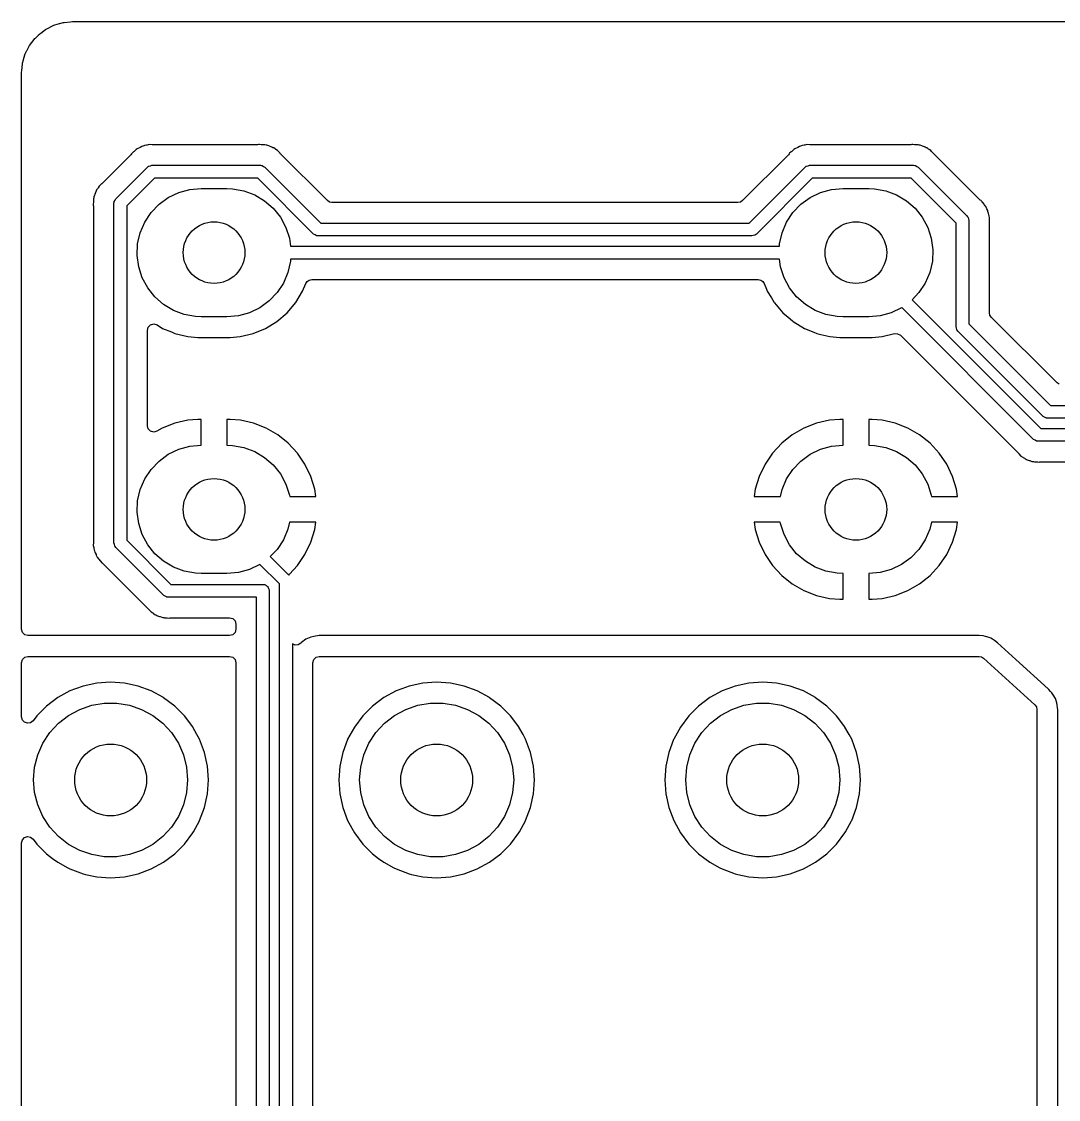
# Model space of a CAD drawing. Extents: x 0.79 to 7.48, y -4.92 to -0.79.
# Drawn here: x 0.787 to 1.582, y -3.189 to -2.362 of the extents above; entities that cross this region are included whole.
import ezdxf

# ---------------------------------------------------------------- set-up
doc = ezdxf.new("R2010")
doc.units = 0
doc.header["$MEASUREMENT"] = 0
doc.layers.add('BLACK', color=7, linetype='CONTINUOUS')

msp = doc.modelspace()

# ---------------------------------------------------------------- linework, layer by layer
at = {"layer": 'BLACK', "linetype": 'CONTINUOUS'}
for p, q in [((0.816673, -2.3637), (0.819225, -2.36301)), ((0.819225, -2.36301), (0.820009, -2.36287)), ((0.820009, -2.36287), (0.824958, -2.36238)), ((0.824958, -2.36238), (0.825008, -2.36238)), ((0.825008, -2.36238), (0.826559, -2.36224)), ((0.826559, -2.36224), (0.826985, -2.36222)), ((0.826985, -2.36222), (2.24754, -2.36222)), ((0.800454, -2.37249), (0.803133, -2.37029)), ((0.803133, -2.37029), (0.803429, -2.37006)), ((0.803429, -2.37006), (0.805838, -2.36838)), ((0.805838, -2.36838), (0.806336, -2.36807)), ((0.806336, -2.36807), (0.809455, -2.3664)), ((0.809455, -2.3664), (0.809689, -2.36629)), ((0.809689, -2.36629), (0.812285, -2.36508)), ((0.812285, -2.36508), (0.81293, -2.36483)), ((0.81293, -2.36483), (0.816529, -2.36374)), ((0.816529, -2.36374), (0.816673, -2.3637)), ((0.793574, -2.38064), (0.795261, -2.37823)), ((0.795261, -2.37823), (0.795485, -2.37794)), ((0.795485, -2.37794), (0.797685, -2.37526)), ((0.797685, -2.37526), (0.798005, -2.3749)), ((0.798005, -2.3749), (0.8001, -2.37281)), ((0.8001, -2.37281), (0.800454, -2.37249)), ((0.788935, -2.39133), (0.790027, -2.38773)), ((0.790027, -2.38773), (0.790274, -2.38709)), ((0.790274, -2.38709), (0.791484, -2.38449)), ((0.791484, -2.38449), (0.791601, -2.38426)), ((0.791601, -2.38426), (0.793268, -2.38114)), ((0.793268, -2.38114), (0.793574, -2.38064)), ((0.78758, -2.39976), (0.788068, -2.39481)), ((0.788068, -2.39481), (0.78821, -2.39403)), ((0.78821, -2.39403), (0.788894, -2.39148)), ((0.788894, -2.39148), (0.788935, -2.39133)), ((0.787421, -2.40179), (0.78744, -2.40136)), ((0.787421, -2.82815), (0.787421, -2.40179)), ((0.78744, -2.40136), (0.787575, -2.39981)), ((0.787575, -2.39981), (0.78758, -2.39976)), ((0.873328, -2.46214), (0.872139, -2.46311)), ((0.873699, -2.46181), (0.873328, -2.46214)), ((0.874783, -2.46072), (0.873699, -2.46181)), ((0.875354, -2.4604), (0.874783, -2.46072)), ((0.876042, -2.45993), (0.875354, -2.4604)), ((0.876551, -2.45952), (0.876042, -2.45993)), ((0.877957, -2.45891), (0.876551, -2.45952)), ((0.878404, -2.45869), (0.877957, -2.45891)), ((0.87974, -2.45793), (0.878404, -2.45869)), ((0.880377, -2.45778), (0.87974, -2.45793)), ((0.881166, -2.45751), (0.880377, -2.45778)), ((0.881767, -2.45725), (0.881166, -2.45751)), ((0.883286, -2.45704), (0.881767, -2.45725)), ((0.883777, -2.45695), (0.883286, -2.45704)), ((0.885266, -2.45659), (0.883777, -2.45695)), ((0.887672, -2.45667), (0.885266, -2.45659)), ((0.887839, -2.45667), (0.887672, -2.45667)), ((0.968378, -2.45667), (0.887839, -2.45667)), ((0.969208, -2.4566), (0.968378, -2.45667)), ((0.969289, -2.45659), (0.969208, -2.4566)), ((0.969853, -2.45649), (0.969289, -2.45659)), ((0.971237, -2.45663), (0.969853, -2.45649)), ((0.971378, -2.45665), (0.971237, -2.45663)), ((0.971877, -2.45667), (0.971378, -2.45665)), ((0.97341, -2.45667), (0.971877, -2.45667)), ((0.974041, -2.45685), (0.97341, -2.45667)), ((0.974859, -2.45701), (0.974041, -2.45685)), ((0.975511, -2.45707), (0.974859, -2.45701)), ((0.976937, -2.45763), (0.975511, -2.45707)), ((0.977411, -2.45779), (0.976937, -2.45763)), ((0.978886, -2.45821), (0.977411, -2.45779)), ((0.979447, -2.45855), (0.978886, -2.45821)), ((0.980192, -2.45892), (0.979447, -2.45855)), ((0.980802, -2.45916), (0.980192, -2.45892)), ((0.981822, -2.45993), (0.980802, -2.45916)), ((0.980802, -2.45916), (0.980802, -2.45916)), ((0.982023, -2.46008), (0.981822, -2.45993)), ((0.982436, -2.46037), (0.982023, -2.46008)), ((0.983746, -2.46116), (0.982436, -2.46037)), ((0.984356, -2.46182), (0.983746, -2.46116)), ((0.983746, -2.46116), (0.983746, -2.46116)), ((0.983746, -2.46116), (0.983746, -2.46116)), ((0.985389, -2.46292), (0.984356, -2.46182)), ((1.37757, -2.46214), (1.37638, -2.46311)), ((1.37794, -2.46181), (1.37757, -2.46214)), ((1.37902, -2.46072), (1.37794, -2.46181)), ((1.37959, -2.4604), (1.37902, -2.46072)), ((1.38028, -2.45993), (1.37959, -2.4604)), ((1.38079, -2.45952), (1.38028, -2.45993)), ((1.38219, -2.45891), (1.38079, -2.45952)), ((1.38264, -2.45869), (1.38219, -2.45891)), ((1.38398, -2.45793), (1.38264, -2.45869)), ((1.38461, -2.45778), (1.38398, -2.45793)), ((1.3854, -2.45751), (1.38461, -2.45778)), ((1.386, -2.45725), (1.3854, -2.45751)), ((1.38752, -2.45704), (1.386, -2.45725)), ((1.38801, -2.45695), (1.38752, -2.45704)), ((1.3895, -2.45659), (1.38801, -2.45695)), ((1.39191, -2.45667), (1.3895, -2.45659)), ((1.39208, -2.45667), (1.39191, -2.45667)), ((1.46927, -2.45667), (1.39208, -2.45667)), ((1.4701, -2.4566), (1.46927, -2.45667)), ((1.47018, -2.45659), (1.4701, -2.4566)), ((1.47074, -2.45649), (1.47018, -2.45659)), ((1.47213, -2.45663), (1.47074, -2.45649)), ((1.47227, -2.45665), (1.47213, -2.45663)), ((1.47277, -2.45667), (1.47227, -2.45665)), ((1.4743, -2.45667), (1.47277, -2.45667)), ((1.47493, -2.45685), (1.4743, -2.45667)), ((1.47575, -2.45701), (1.47493, -2.45685)), ((1.4764, -2.45707), (1.47575, -2.45701)), ((1.47783, -2.45763), (1.4764, -2.45707)), ((1.4783, -2.45779), (1.47783, -2.45763)), ((1.47978, -2.45821), (1.4783, -2.45779)), ((1.48034, -2.45855), (1.47978, -2.45821)), ((1.48108, -2.45892), (1.48034, -2.45855)), ((1.48169, -2.45916), (1.48108, -2.45892)), ((1.48271, -2.45993), (1.48169, -2.45916)), ((1.48169, -2.45916), (1.48169, -2.45916)), ((1.48291, -2.46008), (1.48271, -2.45993)), ((1.48333, -2.46037), (1.48291, -2.46008)), ((1.48464, -2.46116), (1.48333, -2.46037)), ((1.48525, -2.46182), (1.48464, -2.46116)), ((1.48464, -2.46116), (1.48464, -2.46116)), ((1.48464, -2.46116), (1.48464, -2.46116)), ((1.48628, -2.46292), (1.48525, -2.46182)), ((0.871225, -2.46428), (0.848869, -2.48664)), ((0.871761, -2.46364), (0.871225, -2.46428)), ((0.872139, -2.46311), (0.871761, -2.46364)), ((0.985505, -2.46304), (0.985389, -2.46292)), ((1.022, -2.49953), (0.985505, -2.46304)), ((1.37546, -2.46428), (1.34021, -2.49953)), ((1.376, -2.46364), (1.37546, -2.46428)), ((1.37638, -2.46311), (1.376, -2.46364)), ((1.4864, -2.46304), (1.48628, -2.46292)), ((1.52194, -2.49859), (1.4864, -2.46304)), ((0.859709, -2.49809), (0.883922, -2.47388)), ((0.883922, -2.47388), (0.884625, -2.47336)), ((0.884625, -2.47336), (0.884741, -2.47322)), ((0.884741, -2.47322), (0.884844, -2.47319)), ((0.884844, -2.47319), (0.885043, -2.47304)), ((0.885043, -2.47304), (0.886233, -2.47278)), ((0.886233, -2.47278), (0.887402, -2.47244)), ((0.887402, -2.47244), (0.970566, -2.47244)), ((0.970566, -2.47244), (0.971436, -2.47257)), ((0.971436, -2.47257), (0.971612, -2.47255)), ((0.971612, -2.47255), (0.971707, -2.4726)), ((0.971707, -2.4726), (0.971953, -2.47264)), ((0.971953, -2.47264), (0.972978, -2.4733)), ((0.972978, -2.4733), (0.974046, -2.47388)), ((0.974046, -2.47388), (1.0169, -2.51673)), ((1.34531, -2.51673), (1.38816, -2.47388)), ((1.38816, -2.47388), (1.38886, -2.47336)), ((1.38886, -2.47336), (1.38898, -2.47322)), ((1.38898, -2.47322), (1.38908, -2.47319)), ((1.38908, -2.47319), (1.38928, -2.47304)), ((1.38928, -2.47304), (1.39047, -2.47278)), ((1.39047, -2.47278), (1.39164, -2.47244)), ((1.39164, -2.47244), (1.47146, -2.47244)), ((1.47146, -2.47244), (1.47233, -2.47257)), ((1.47233, -2.47257), (1.4725, -2.47255)), ((1.4725, -2.47255), (1.4726, -2.4726)), ((1.4726, -2.4726), (1.47284, -2.47264)), ((1.47284, -2.47264), (1.47387, -2.4733)), ((1.47387, -2.4733), (1.47494, -2.47388)), ((1.47494, -2.47388), (1.51234, -2.51128)), ((0.848749, -2.48675), (0.846989, -2.4884)), ((0.848869, -2.48664), (0.848749, -2.48675)), ((0.88944, -2.48228), (0.86811, -2.50361)), ((0.968528, -2.48228), (0.88944, -2.48228)), ((1.01138, -2.52513), (0.968528, -2.48228)), ((1.39368, -2.48228), (1.35083, -2.52513)), ((1.46942, -2.48228), (1.39368, -2.48228)), ((1.50394, -2.5168), (1.46942, -2.48228)), ((0.843462, -2.4952), (0.842899, -2.49663)), ((0.843621, -2.49473), (0.843462, -2.4952)), ((0.844034, -2.49325), (0.843621, -2.49473)), ((0.844375, -2.49269), (0.844034, -2.49325)), ((0.844745, -2.49195), (0.844375, -2.49269)), ((0.844986, -2.49134), (0.844745, -2.49195)), ((0.845912, -2.49012), (0.844986, -2.49134)), ((0.846193, -2.48971), (0.845912, -2.49012)), ((0.846989, -2.4884), (0.846193, -2.48971)), ((0.899956, -2.49712), (0.907905, -2.4933)), ((0.907905, -2.4933), (0.91641, -2.49095)), ((0.91641, -2.49095), (0.925197, -2.49016)), ((0.925197, -2.49016), (0.944882, -2.49016)), ((0.944882, -2.49016), (0.949293, -2.49036)), ((0.949293, -2.49036), (0.957974, -2.49193)), ((0.957974, -2.49193), (0.966234, -2.49503)), ((0.966234, -2.49503), (0.973808, -2.49956)), ((1.39208, -2.49712), (1.40003, -2.4933)), ((1.40003, -2.4933), (1.40854, -2.49095)), ((1.40854, -2.49095), (1.41732, -2.49016)), ((1.41732, -2.49016), (1.43701, -2.49016)), ((1.43701, -2.49016), (1.44142, -2.49036)), ((1.44142, -2.49036), (1.4501, -2.49193)), ((1.4501, -2.49193), (1.45836, -2.49503)), ((1.45836, -2.49503), (1.46593, -2.49956)), ((0.842474, -2.50076), (0.842318, -2.50229)), ((0.842318, -2.50229), (0.842429, -2.50293)), ((0.842429, -2.50293), (0.8425, -2.50376)), ((0.8425, -2.50026), (0.842474, -2.50076)), ((0.842677, -2.4981), (0.8425, -2.49873)), ((0.8425, -2.49873), (0.8425, -2.50026)), ((0.8425, -2.50376), (0.8425, -2.76147)), ((0.842832, -2.49728), (0.842677, -2.4981)), ((0.842899, -2.49663), (0.842832, -2.49728)), ((0.858268, -2.50157), (0.858393, -2.5007)), ((0.858268, -2.7619), (0.858268, -2.50157)), ((0.85838, -2.50053), (0.858432, -2.50043)), ((0.858393, -2.5007), (0.85838, -2.50053)), ((0.858432, -2.50043), (0.858467, -2.50019)), ((0.858467, -2.50019), (0.859126, -2.49916)), ((0.859126, -2.49916), (0.859709, -2.49809)), ((0.86811, -2.50361), (0.86811, -2.75987)), ((0.886721, -2.50869), (0.892818, -2.50231)), ((0.892818, -2.50231), (0.899956, -2.49712)), ((0.973808, -2.49956), (0.980453, -2.50536)), ((1.02358, -2.50059), (1.022, -2.49953)), ((1.02545, -2.50096), (1.02358, -2.50059)), ((1.33676, -2.50096), (1.02545, -2.50096)), ((1.33862, -2.50059), (1.33676, -2.50096)), ((1.34021, -2.49953), (1.33862, -2.50059)), ((1.37885, -2.50869), (1.38494, -2.50231)), ((1.38494, -2.50231), (1.39208, -2.49712)), ((1.46593, -2.49956), (1.47258, -2.50536)), ((1.52258, -2.49912), (1.52194, -2.49859)), ((1.52311, -2.4995), (1.52258, -2.49912)), ((1.52352, -2.5), (1.52311, -2.4995)), ((1.52311, -2.4995), (1.52311, -2.4995)), ((1.52394, -2.50051), (1.52352, -2.5)), ((1.52408, -2.50069), (1.52394, -2.50051)), ((1.52441, -2.50106), (1.52408, -2.50069)), ((1.5255, -2.50215), (1.52441, -2.50106)), ((1.52582, -2.50272), (1.5255, -2.50215)), ((1.52629, -2.5034), (1.52582, -2.50272)), ((1.5267, -2.50391), (1.52629, -2.5034)), ((1.52731, -2.50532), (1.5267, -2.50391)), ((1.5267, -2.50391), (1.5267, -2.50391)), ((0.88186, -2.51605), (0.886721, -2.50869)), ((0.980453, -2.50536), (0.985953, -2.51226)), ((0.985953, -2.51226), (0.990134, -2.52003)), ((1.37399, -2.51605), (1.37885, -2.50869)), ((1.47258, -2.50536), (1.47808, -2.51226)), ((1.47808, -2.51226), (1.48226, -2.52003)), ((1.51234, -2.51128), (1.51286, -2.51199)), ((1.51286, -2.51199), (1.513, -2.5121)), ((1.513, -2.5121), (1.51303, -2.51221)), ((1.51303, -2.51221), (1.51318, -2.51241)), ((1.52753, -2.50577), (1.52731, -2.50532)), ((1.52829, -2.5071), (1.52753, -2.50577)), ((1.52844, -2.50774), (1.52829, -2.5071)), ((1.52871, -2.50853), (1.52844, -2.50774)), ((1.52897, -2.50913), (1.52871, -2.50853)), ((1.52917, -2.51062), (1.52897, -2.50913)), ((1.52918, -2.51065), (1.52917, -2.51062)), ((1.52927, -2.51114), (1.52918, -2.51065)), ((1.52963, -2.51263), (1.52927, -2.51114)), ((0.878393, -2.52416), (0.88186, -2.51605)), ((0.990134, -2.52003), (0.992861, -2.52842)), ((1.0169, -2.51673), (1.34531, -2.51673)), ((1.37052, -2.52416), (1.37399, -2.51605)), ((1.48226, -2.52003), (1.48499, -2.52842)), ((1.50394, -2.59601), (1.50394, -2.5168)), ((1.51318, -2.51241), (1.51344, -2.5136)), ((1.51344, -2.5136), (1.51378, -2.51476)), ((1.51378, -2.51476), (1.51378, -2.59397)), ((1.52955, -2.51503), (1.52963, -2.51263)), ((1.52955, -2.5152), (1.52955, -2.51503)), ((1.52955, -2.58542), (1.52955, -2.5152)), ((0.87643, -2.53276), (0.878393, -2.52416)), ((0.992861, -2.52842), (0.993677, -2.53445)), ((1.01245, -2.52572), (1.01138, -2.52513)), ((1.01347, -2.52638), (1.01245, -2.52572)), ((1.01372, -2.52641), (1.01347, -2.52638)), ((1.01381, -2.52646), (1.01372, -2.52641)), ((1.01399, -2.52645), (1.01381, -2.52646)), ((1.01486, -2.52657), (1.01399, -2.52645)), ((1.34735, -2.52657), (1.01486, -2.52657)), ((1.34852, -2.52623), (1.34735, -2.52657)), ((1.34971, -2.52597), (1.34852, -2.52623)), ((1.3499, -2.52582), (1.34971, -2.52597)), ((1.35001, -2.52579), (1.3499, -2.52582)), ((1.35012, -2.52566), (1.35001, -2.52579)), ((1.35083, -2.52513), (1.35012, -2.52566)), ((1.36856, -2.53276), (1.37052, -2.52416)), ((1.48499, -2.52842), (1.48617, -2.53716)), ((0.876034, -2.54158), (0.87643, -2.53276)), ((0.993677, -2.53445), (1.36848, -2.53445)), ((1.36848, -2.53445), (1.36856, -2.53276)), ((0.877218, -2.55032), (0.876034, -2.54158)), ((0.993725, -2.54429), (0.993649, -2.54598)), ((1.36853, -2.54429), (0.993725, -2.54429)), ((1.36934, -2.55032), (1.36853, -2.54429)), ((1.48617, -2.53716), (1.48578, -2.54598)), ((0.879944, -2.55871), (0.877218, -2.55032)), ((0.993649, -2.54598), (0.991686, -2.55458)), ((1.37207, -2.55871), (1.36934, -2.55032)), ((1.48578, -2.54598), (1.48381, -2.55458)), ((0.884125, -2.56648), (0.879944, -2.55871)), ((0.991686, -2.55458), (0.988218, -2.56269)), ((1.0054, -2.56307), (1.00646, -2.56149)), ((1.00646, -2.56149), (1.00804, -2.56043)), ((1.00804, -2.56043), (1.00991, -2.56006)), ((1.00991, -2.56006), (1.3523, -2.56006)), ((1.3523, -2.56006), (1.35416, -2.56043)), ((1.35416, -2.56043), (1.35575, -2.56149)), ((1.35575, -2.56149), (1.35681, -2.56307)), ((1.37625, -2.56648), (1.37207, -2.55871)), ((1.48381, -2.55458), (1.48034, -2.56269)), ((0.889626, -2.57338), (0.884125, -2.56648)), ((0.983358, -2.57005), (0.977261, -2.57643)), ((0.988218, -2.56269), (0.983358, -2.57005)), ((0.997615, -2.57768), (1.00296, -2.56896)), ((1.00296, -2.56896), (1.0054, -2.56307)), ((1.35681, -2.56307), (1.35861, -2.56742)), ((1.35861, -2.56742), (1.35925, -2.56896)), ((1.35925, -2.56896), (1.36244, -2.57417)), ((1.38175, -2.57338), (1.37625, -2.56648)), ((1.47548, -2.57005), (1.47027, -2.57551)), ((1.48034, -2.56269), (1.47548, -2.57005)), ((0.89627, -2.57918), (0.889626, -2.57338)), ((0.977261, -2.57643), (0.970123, -2.58162)), ((0.990972, -2.58546), (0.997615, -2.57768)), ((1.36244, -2.57417), (1.36459, -2.57768)), ((1.36459, -2.57768), (1.36469, -2.5778)), ((1.36469, -2.5778), (1.37123, -2.58546)), ((1.3884, -2.57918), (1.38175, -2.57338)), ((1.47027, -2.57551), (1.56897, -2.67421)), ((0.903844, -2.58371), (0.89627, -2.57918)), ((0.912104, -2.58681), (0.903844, -2.58371)), ((0.962174, -2.58544), (0.953669, -2.58779)), ((0.970123, -2.58162), (0.962174, -2.58544)), ((0.983194, -2.5921), (0.990972, -2.58546)), ((1.37123, -2.58546), (1.37528, -2.58892)), ((1.39597, -2.58371), (1.3884, -2.57918)), ((1.40423, -2.58681), (1.39597, -2.58371)), ((1.4543, -2.58544), (1.4458, -2.58779)), ((1.46225, -2.58162), (1.4543, -2.58544)), ((1.46237, -2.58153), (1.46225, -2.58162)), ((1.56345, -2.68261), (1.46237, -2.58153)), ((1.52992, -2.58728), (1.52955, -2.58542)), ((0.884548, -2.59651), (0.886374, -2.59472)), ((0.886374, -2.59472), (0.888856, -2.5941)), ((0.888856, -2.5941), (0.891311, -2.59482)), ((0.891311, -2.59482), (0.895605, -2.59745)), ((0.920785, -2.58838), (0.912104, -2.58681)), ((0.925197, -2.58858), (0.920785, -2.58838)), ((0.944882, -2.58858), (0.925197, -2.58858)), ((0.953669, -2.58779), (0.944882, -2.58858)), ((0.974474, -2.59745), (0.983194, -2.5921)), ((1.37528, -2.58892), (1.37858, -2.59174)), ((1.37858, -2.59174), (1.37901, -2.5921)), ((1.37901, -2.5921), (1.38773, -2.59745)), ((1.41291, -2.58838), (1.40423, -2.58681)), ((1.41732, -2.58858), (1.41291, -2.58838)), ((1.43701, -2.58858), (1.41732, -2.58858)), ((1.4458, -2.58779), (1.43701, -2.58858)), ((1.51378, -2.59397), (1.57631, -2.6565)), ((1.53098, -2.58887), (1.52992, -2.58728)), ((1.58141, -2.6393), (1.53098, -2.58887)), ((0.883878, -2.59898), (0.884548, -2.59651)), ((0.883878, -2.67206), (0.883878, -2.59898)), ((0.895605, -2.59745), (0.902287, -2.60021)), ((0.902287, -2.60021), (0.905055, -2.60136)), ((0.905055, -2.60136), (0.908197, -2.60212)), ((0.908197, -2.60212), (0.915, -2.60375)), ((0.955079, -2.60375), (0.965024, -2.60136)), ((0.965024, -2.60136), (0.974474, -2.59745)), ((1.38773, -2.59745), (1.39482, -2.60038)), ((1.39482, -2.60038), (1.39718, -2.60136)), ((1.39718, -2.60136), (1.40032, -2.60212)), ((1.40032, -2.60212), (1.40713, -2.60375)), ((1.4472, -2.60375), (1.45671, -2.60147)), ((1.45671, -2.60147), (1.45917, -2.60152)), ((1.45917, -2.60152), (1.4613, -2.60276)), ((1.4613, -2.60276), (1.55199, -2.69345)), ((1.50428, -2.59718), (1.50394, -2.59601)), ((1.50454, -2.59837), (1.50428, -2.59718)), ((1.50469, -2.59857), (1.50454, -2.59837)), ((1.50472, -2.59867), (1.50469, -2.59857)), ((1.50485, -2.59878), (1.50472, -2.59867)), ((1.50538, -2.59949), (1.50485, -2.59878)), ((1.57079, -2.6649), (1.50538, -2.59949)), ((0.915, -2.60375), (0.922644, -2.60435)), ((0.922644, -2.60435), (0.947435, -2.60435)), ((0.947435, -2.60435), (0.955079, -2.60375)), ((0.947435, -2.60435), (0.947435, -2.60435)), ((1.40713, -2.60375), (1.41477, -2.60435)), ((1.41477, -2.60435), (1.43956, -2.60435)), ((1.43956, -2.60435), (1.4472, -2.60375)), ((1.43956, -2.60435), (1.43956, -2.60435)), ((1.58299, -2.64036), (1.58141, -2.6393)), ((1.57631, -2.6565), (2.31543, -2.6565)), ((0.914899, -2.6679), (0.904832, -2.6702)), ((0.922619, -2.66732), (0.914899, -2.6679)), ((0.925197, -2.66732), (0.922619, -2.66732)), ((0.925197, -2.68701), (0.925197, -2.66732)), ((0.94746, -2.66732), (0.944882, -2.66732)), ((0.944882, -2.66732), (0.944882, -2.68701)), ((0.955179, -2.6679), (0.94746, -2.66732)), ((0.965247, -2.6702), (0.955179, -2.6679)), ((1.40703, -2.6679), (1.39696, -2.6702)), ((1.41474, -2.66732), (1.40703, -2.6679)), ((1.41732, -2.66732), (1.41474, -2.66732)), ((1.41732, -2.68701), (1.41732, -2.66732)), ((1.43959, -2.66732), (1.43701, -2.66732)), ((1.43701, -2.66732), (1.43701, -2.68701)), ((1.44731, -2.6679), (1.43959, -2.66732)), ((1.45737, -2.6702), (1.44731, -2.6679)), ((1.57186, -2.66548), (1.57079, -2.6649)), ((1.57288, -2.66614), (1.57186, -2.66548)), ((1.57313, -2.66617), (1.57288, -2.66614)), ((1.57322, -2.66623), (1.57313, -2.66617)), ((1.5734, -2.66621), (1.57322, -2.66623)), ((1.57427, -2.66634), (1.5734, -2.66621)), ((2.31746, -2.66634), (1.57427, -2.66634)), ((0.884532, -2.67451), (0.883878, -2.67206)), ((0.886319, -2.67629), (0.884532, -2.67451)), ((0.88876, -2.67695), (0.886319, -2.67629)), ((0.891201, -2.67629), (0.88876, -2.67695)), ((0.895219, -2.67397), (0.891201, -2.67629)), ((0.904832, -2.6702), (0.895219, -2.67397)), ((0.974859, -2.67397), (0.965247, -2.6702)), ((0.983802, -2.67913), (0.974859, -2.67397)), ((1.38735, -2.67397), (1.3784, -2.67913)), ((1.39696, -2.6702), (1.38735, -2.67397)), ((1.46699, -2.67397), (1.45737, -2.6702)), ((1.47593, -2.67913), (1.46699, -2.67397)), ((1.56897, -2.67421), (2.32276, -2.67421)), ((0.991876, -2.68557), (0.983802, -2.67913)), ((0.998899, -2.69314), (0.991876, -2.68557)), ((1.37033, -2.68557), (1.36331, -2.69314)), ((1.3784, -2.67913), (1.37033, -2.68557)), ((1.484, -2.68557), (1.47593, -2.67913)), ((1.49103, -2.69314), (1.484, -2.68557)), ((1.56452, -2.6832), (1.56345, -2.68261)), ((1.56554, -2.68386), (1.56452, -2.6832)), ((1.56579, -2.68389), (1.56554, -2.68386)), ((1.56588, -2.68394), (1.56579, -2.68389)), ((1.56606, -2.68393), (1.56588, -2.68394)), ((1.56693, -2.68406), (1.56606, -2.68393)), ((2.3248, -2.68406), (1.56693, -2.68406)), ((0.892818, -2.69916), (0.899956, -2.69397)), ((0.899956, -2.69397), (0.907905, -2.69015)), ((0.907905, -2.69015), (0.91641, -2.6878)), ((0.91641, -2.6878), (0.925197, -2.68701)), ((0.944882, -2.68701), (0.949293, -2.68721)), ((0.949293, -2.68721), (0.957974, -2.68878)), ((0.957974, -2.68878), (0.966234, -2.69188)), ((0.966234, -2.69188), (0.973808, -2.69641)), ((1.00472, -2.70168), (0.998899, -2.69314)), ((1.36331, -2.69314), (1.35749, -2.70167)), ((1.38494, -2.69916), (1.39208, -2.69397)), ((1.39208, -2.69397), (1.40003, -2.69015)), ((1.40003, -2.69015), (1.40854, -2.6878)), ((1.40854, -2.6878), (1.41732, -2.68701)), ((1.43701, -2.68701), (1.44142, -2.68721)), ((1.44142, -2.68721), (1.4501, -2.68878)), ((1.4501, -2.68878), (1.45836, -2.69188)), ((1.45836, -2.69188), (1.46593, -2.69641)), ((1.49684, -2.70168), (1.49103, -2.69314)), ((1.55199, -2.69345), (1.55211, -2.69357)), ((1.55211, -2.69357), (1.55375, -2.69533)), ((0.886721, -2.70554), (0.892818, -2.69916)), ((0.973808, -2.69641), (0.980453, -2.70221)), ((0.980453, -2.70221), (0.985953, -2.70911)), ((1.0092, -2.71098), (1.00472, -2.70168)), ((1.35749, -2.70167), (1.35301, -2.71098)), ((1.37885, -2.70554), (1.38494, -2.69916)), ((1.46593, -2.69641), (1.47258, -2.70221)), ((1.47258, -2.70221), (1.47808, -2.70911)), ((1.50132, -2.71098), (1.49684, -2.70168)), ((1.55375, -2.69533), (1.55375, -2.69533)), ((1.55375, -2.69533), (1.55506, -2.69613)), ((1.55506, -2.69613), (1.55547, -2.69641)), ((1.55547, -2.69641), (1.55635, -2.69708)), ((1.55635, -2.69708), (1.55669, -2.69734)), ((1.55669, -2.69734), (1.5573, -2.69758)), ((1.5573, -2.69758), (1.55805, -2.69795)), ((1.55805, -2.69795), (1.55861, -2.69829)), ((1.55861, -2.69829), (1.56008, -2.6987)), ((1.56008, -2.6987), (1.56056, -2.69886)), ((1.56056, -2.69886), (1.56198, -2.69942)), ((1.56198, -2.69942), (1.56264, -2.69949)), ((1.56264, -2.69949), (1.56345, -2.69965)), ((1.56345, -2.69965), (1.56409, -2.69982)), ((1.56409, -2.69982), (1.56562, -2.69982)), ((1.56562, -2.69982), (1.56612, -2.69985)), ((1.56612, -2.69985), (1.56656, -2.69989)), ((1.56656, -2.69989), (1.56764, -2.70001)), ((1.56764, -2.70001), (1.56829, -2.69989)), ((1.56764, -2.70001), (1.56764, -2.70001)), ((1.56764, -2.70001), (1.56764, -2.70001)), ((1.56829, -2.69989), (1.56912, -2.69982)), ((1.56912, -2.69982), (1.63311, -2.69982)), ((0.88186, -2.7129), (0.886721, -2.70554)), ((0.985953, -2.70911), (0.990134, -2.71688)), ((1.37399, -2.7129), (1.37885, -2.70554)), ((1.47808, -2.70911), (1.48226, -2.71688)), ((0.878393, -2.72101), (0.88186, -2.7129)), ((0.990134, -2.71688), (0.992861, -2.72527)), ((1.01224, -2.72085), (1.0092, -2.71098)), ((1.35301, -2.71098), (1.34996, -2.72085)), ((1.37052, -2.72101), (1.37399, -2.7129)), ((1.48226, -2.71688), (1.48499, -2.72527)), ((1.50437, -2.72085), (1.50132, -2.71098)), ((0.87643, -2.72961), (0.878393, -2.72101)), ((0.992861, -2.72527), (0.993011, -2.72638)), ((0.993011, -2.72638), (1.01307, -2.72638)), ((1.01307, -2.72638), (1.01224, -2.72085)), ((1.34996, -2.72085), (1.34913, -2.72638)), ((1.34913, -2.72638), (1.36929, -2.72638)), ((1.36929, -2.72638), (1.37052, -2.72101)), ((1.48499, -2.72527), (1.48514, -2.72638)), ((1.48514, -2.72638), (1.5052, -2.72638)), ((1.5052, -2.72638), (1.50437, -2.72085)), ((0.876034, -2.73843), (0.87643, -2.72961)), ((0.877218, -2.74717), (0.876034, -2.73843)), ((0.879944, -2.75556), (0.877218, -2.74717)), ((0.991686, -2.75143), (0.988218, -2.75954)), ((0.99291, -2.74606), (0.991686, -2.75143)), ((1.01307, -2.74606), (0.99291, -2.74606)), ((1.0092, -2.76146), (1.01224, -2.75159)), ((1.01224, -2.75159), (1.01307, -2.74606)), ((1.36919, -2.74606), (1.34913, -2.74606)), ((1.34913, -2.74606), (1.34996, -2.75159)), ((1.34996, -2.75159), (1.35301, -2.76146)), ((1.36934, -2.74717), (1.36919, -2.74606)), ((1.37207, -2.75556), (1.36934, -2.74717)), ((1.48381, -2.75143), (1.48034, -2.75954)), ((1.48504, -2.74606), (1.48381, -2.75143)), ((1.5052, -2.74606), (1.48504, -2.74606)), ((1.50132, -2.76146), (1.50437, -2.75159)), ((1.50437, -2.75159), (1.5052, -2.74606)), ((0.86811, -2.75987), (0.901999, -2.79376)), ((0.884125, -2.76333), (0.879944, -2.75556)), ((0.988218, -2.75954), (0.983358, -2.7669)), ((1.37625, -2.76333), (1.37207, -2.75556)), ((1.48034, -2.75954), (1.47548, -2.7669)), ((0.842497, -2.76163), (0.842415, -2.76404)), ((0.842415, -2.76404), (0.842778, -2.76553)), ((0.8425, -2.76147), (0.842497, -2.76163)), ((0.842778, -2.76553), (0.842871, -2.76602)), ((0.842871, -2.76602), (0.84308, -2.76754)), ((0.84308, -2.76754), (0.843341, -2.76814)), ((0.843341, -2.76814), (0.843606, -2.76893)), ((0.858611, -2.76307), (0.858268, -2.7619)), ((0.85887, -2.76426), (0.858611, -2.76307)), ((0.859019, -2.76446), (0.85887, -2.76426)), ((0.859049, -2.76457), (0.859019, -2.76446)), ((0.859182, -2.76468), (0.859049, -2.76457)), ((0.859709, -2.76538), (0.859182, -2.76468)), ((0.896481, -2.80216), (0.859709, -2.76538)), ((0.889626, -2.77023), (0.884125, -2.76333)), ((0.983358, -2.7669), (0.97814, -2.77236)), ((1.00472, -2.77077), (1.0092, -2.76146)), ((1.35301, -2.76146), (1.35749, -2.77077)), ((1.38175, -2.77023), (1.37625, -2.76333)), ((1.47548, -2.7669), (1.46939, -2.77328)), ((1.49684, -2.77077), (1.50132, -2.76146)), ((0.843606, -2.76893), (0.843761, -2.76957)), ((0.843761, -2.76957), (0.844513, -2.7709)), ((0.844513, -2.7709), (0.844735, -2.77135)), ((0.844735, -2.77135), (0.845346, -2.77276)), ((0.845346, -2.77276), (0.845759, -2.77326)), ((0.845759, -2.77326), (0.846228, -2.77395)), ((0.846228, -2.77395), (0.846549, -2.77452)), ((0.846549, -2.77452), (0.847633, -2.77561)), ((0.847633, -2.77561), (0.847968, -2.77598)), ((0.847968, -2.77598), (0.848935, -2.77717)), ((0.89627, -2.77603), (0.889626, -2.77023)), ((0.903844, -2.78056), (0.89627, -2.77603)), ((0.97814, -2.77236), (0.992359, -2.78658)), ((0.998899, -2.7793), (1.00472, -2.77077)), ((1.35749, -2.77077), (1.36331, -2.7793)), ((1.3884, -2.77603), (1.38175, -2.77023)), ((1.39597, -2.78056), (1.3884, -2.77603)), ((1.46939, -2.77328), (1.46225, -2.77847)), ((1.49103, -2.7793), (1.49684, -2.77077)), ((0.848935, -2.77717), (0.848935, -2.77717)), ((0.848935, -2.77717), (0.848935, -2.77717)), ((0.848935, -2.77717), (0.84947, -2.77755)), ((0.84947, -2.77755), (0.850107, -2.77808)), ((0.850107, -2.77808), (0.885022, -2.813)), ((0.912104, -2.78366), (0.903844, -2.78056)), ((0.920785, -2.78523), (0.912104, -2.78366)), ((0.953669, -2.78464), (0.944882, -2.78543)), ((0.962174, -2.7823), (0.953669, -2.78464)), ((0.970123, -2.77847), (0.962174, -2.7823)), ((0.970241, -2.77838), (0.970123, -2.77847)), ((0.985236, -2.79338), (0.970241, -2.77838)), ((0.992766, -2.78591), (0.998899, -2.7793)), ((1.36331, -2.7793), (1.37033, -2.78687)), ((1.40423, -2.78366), (1.39597, -2.78056)), ((1.41291, -2.78523), (1.40423, -2.78366)), ((1.4458, -2.78464), (1.43701, -2.78543)), ((1.4543, -2.7823), (1.4458, -2.78464)), ((1.46225, -2.77847), (1.4543, -2.7823)), ((1.484, -2.78687), (1.49103, -2.7793)), ((0.925197, -2.78543), (0.920785, -2.78523)), ((0.944882, -2.78543), (0.925197, -2.78543)), ((0.992359, -2.78658), (0.992766, -2.78591)), ((1.37033, -2.78687), (1.3784, -2.79331)), ((1.3784, -2.79331), (1.38735, -2.79847)), ((1.41732, -2.78543), (1.41291, -2.78523)), ((1.41732, -2.80512), (1.41732, -2.78543)), ((1.43701, -2.78543), (1.43701, -2.80512)), ((1.46699, -2.79847), (1.47593, -2.79331)), ((1.47593, -2.79331), (1.484, -2.78687)), ((0.901999, -2.79376), (0.972441, -2.79376)), ((0.972441, -2.79376), (0.973827, -2.79396)), ((0.973827, -2.79396), (0.97413, -2.79415)), ((0.97413, -2.79415), (0.974485, -2.7942)), ((0.974485, -2.7942), (0.975278, -2.79489)), ((0.975278, -2.79489), (0.97616, -2.79545)), ((0.97616, -2.79545), (0.976309, -2.79578)), ((0.976309, -2.79578), (0.976581, -2.79602)), ((0.976581, -2.79602), (0.976876, -2.79702)), ((0.976876, -2.79702), (0.977312, -2.79798)), ((0.977312, -2.79798), (0.977261, -2.79833)), ((0.977261, -2.79833), (0.977362, -2.79868)), ((0.977362, -2.79868), (0.977362, -4.54921)), ((0.985236, -4.5442), (0.985236, -2.79338)), ((1.38735, -2.79847), (1.39696, -2.80224)), ((1.45737, -2.80224), (1.46699, -2.79847)), ((0.89755, -2.80274), (0.896481, -2.80216)), ((0.898575, -2.8034), (0.89755, -2.80274)), ((0.898821, -2.80343), (0.898575, -2.8034)), ((0.898915, -2.80349), (0.898821, -2.80343)), ((0.899091, -2.80347), (0.898915, -2.80349)), ((0.899961, -2.8036), (0.899091, -2.80347)), ((0.96752, -2.8036), (0.899961, -2.8036)), ((0.96752, -4.54304), (0.96752, -2.8036)), ((1.39696, -2.80224), (1.40703, -2.80454)), ((1.40703, -2.80454), (1.41474, -2.80512)), ((1.41474, -2.80512), (1.41732, -2.80512)), ((1.43701, -2.80512), (1.43959, -2.80512)), ((1.43959, -2.80512), (1.44731, -2.80454)), ((1.44731, -2.80454), (1.45737, -2.80224)), ((0.885022, -2.813), (0.885138, -2.81312)), ((0.885138, -2.81312), (0.886782, -2.81488)), ((0.886782, -2.81488), (0.886782, -2.81488)), ((0.886782, -2.81488), (0.888091, -2.81567)), ((0.888091, -2.81567), (0.888504, -2.81595)), ((0.888504, -2.81595), (0.889726, -2.81688)), ((0.889726, -2.81688), (0.890336, -2.81712)), ((0.890336, -2.81712), (0.891081, -2.81749)), ((0.891081, -2.81749), (0.891641, -2.81783)), ((0.891641, -2.81783), (0.893117, -2.81825)), ((0.893117, -2.81825), (0.89359, -2.8184)), ((0.89359, -2.8184), (0.895017, -2.81897)), ((0.895017, -2.81897), (0.895669, -2.81903)), ((0.895669, -2.81903), (0.896486, -2.81919)), ((0.896486, -2.81919), (0.897117, -2.81937)), ((0.897117, -2.81937), (0.89865, -2.81937)), ((0.89865, -2.81937), (0.899149, -2.81939)), ((0.899149, -2.81939), (0.900674, -2.81955)), ((0.900674, -2.81955), (0.90132, -2.81944)), ((0.90132, -2.81944), (0.902149, -2.81937)), ((0.902149, -2.81937), (0.94687, -2.81937)), ((0.94687, -2.81937), (0.949311, -2.82002)), ((0.949311, -2.82002), (0.951098, -2.82181)), ((0.951098, -2.82181), (0.951752, -2.82425)), ((0.951752, -2.82425), (0.951752, -2.82815)), ((0.788075, -2.83059), (0.787421, -2.82815)), ((0.789862, -2.83238), (0.788075, -2.83059)), ((0.792303, -2.83304), (0.789862, -2.83238)), ((0.94687, -2.83304), (0.792303, -2.83304)), ((0.949311, -2.83238), (0.94687, -2.83304)), ((0.951098, -2.83059), (0.949311, -2.83238)), ((0.951752, -2.82815), (0.951098, -2.83059)), ((1.00916, -2.83423), (1.00531, -2.83583)), ((1.0116, -2.83358), (1.00916, -2.83423)), ((1.01573, -2.83304), (1.0116, -2.83358)), ((1.52174, -2.83304), (1.01573, -2.83304)), ((1.01573, -2.83304), (1.01573, -2.83304)), ((1.52467, -2.83331), (1.52174, -2.83304)), ((1.52174, -2.83304), (1.52174, -2.83304)), ((1.52643, -2.83364), (1.52467, -2.83331)), ((1.52926, -2.83444), (1.52643, -2.83364)), ((1.53053, -2.83507), (1.52926, -2.83444)), ((0.995142, -2.8394), (0.995079, -2.83932)), ((0.995079, -2.83932), (0.995079, -4.54216)), ((0.997248, -2.84027), (0.995142, -2.8394)), ((0.99952, -2.84009), (0.997248, -2.84027)), ((1.00146, -2.8389), (0.99952, -2.84009)), ((1.002, -2.83837), (1.00146, -2.8389)), ((1.00531, -2.83583), (1.002, -2.83837)), ((1.53189, -2.83575), (1.53053, -2.83507)), ((1.53342, -2.83669), (1.53189, -2.83575)), ((1.53577, -2.83846), (1.53342, -2.83669)), ((1.54981, -2.85124), (1.53577, -2.83846)), ((0.788075, -2.85144), (0.789862, -2.84965)), ((0.789862, -2.84965), (0.792303, -2.849)), ((0.792303, -2.849), (0.94687, -2.849)), ((0.94687, -2.849), (0.949311, -2.84965)), ((0.949311, -2.84965), (0.951098, -2.85144)), ((1.0115, -2.85144), (1.01329, -2.84965)), ((1.01329, -2.84965), (1.01573, -2.849)), ((1.01573, -2.849), (1.52174, -2.849)), ((1.52174, -2.849), (1.5235, -2.84933)), ((1.5235, -2.84933), (1.52502, -2.85027)), ((1.52502, -2.85027), (1.5644, -2.88611)), ((0.787421, -2.85388), (0.788075, -2.85144)), ((0.787421, -2.8954), (0.787421, -2.85388)), ((0.951098, -2.85144), (0.951752, -2.85388)), ((0.951752, -2.85388), (0.951752, -4.51675)), ((1.01085, -2.85388), (1.0115, -2.85144)), ((1.01085, -2.9437), (1.01085, -2.85388)), ((1.57449, -2.8737), (1.54981, -2.85124)), ((0.824546, -2.87547), (0.815153, -2.88059)), ((0.824547, -2.87547), (0.824546, -2.87547)), ((0.828896, -2.87384), (0.824547, -2.87547)), ((0.824547, -2.87547), (0.824547, -2.87547)), ((0.834575, -2.87173), (0.828896, -2.87384)), ((0.845033, -2.86945), (0.834575, -2.87173)), ((0.855709, -2.86869), (0.845033, -2.86945)), ((0.866384, -2.86945), (0.855709, -2.86869)), ((0.876842, -2.87173), (0.866384, -2.86945)), ((0.876843, -2.87173), (0.876842, -2.87173)), ((0.886871, -2.87547), (0.876843, -2.87173)), ((0.896264, -2.88059), (0.886871, -2.87547)), ((0.886871, -2.87547), (0.886871, -2.87547)), ((0.886871, -2.87547), (0.886871, -2.87547)), ((1.07455, -2.87547), (1.06515, -2.88059)), ((1.0789, -2.87384), (1.07455, -2.87547)), ((1.07455, -2.87547), (1.07455, -2.87547)), ((1.07455, -2.87547), (1.07455, -2.87547)), ((1.08457, -2.87173), (1.0789, -2.87384)), ((1.09503, -2.86945), (1.08457, -2.87173)), ((1.10571, -2.86869), (1.09503, -2.86945)), ((1.11638, -2.86945), (1.10571, -2.86869)), ((1.12684, -2.87173), (1.11638, -2.86945)), ((1.13687, -2.87547), (1.12684, -2.87173)), ((1.12684, -2.87173), (1.12684, -2.87173)), ((1.14626, -2.88059), (1.13687, -2.87547)), ((1.13687, -2.87547), (1.13687, -2.87547)), ((1.13687, -2.87547), (1.13687, -2.87547)), ((1.32455, -2.87547), (1.31515, -2.88059)), ((1.3289, -2.87384), (1.32455, -2.87547)), ((1.32455, -2.87547), (1.32455, -2.87547)), ((1.32455, -2.87547), (1.32455, -2.87547)), ((1.33457, -2.87173), (1.3289, -2.87384)), ((1.34503, -2.86945), (1.33457, -2.87173)), ((1.35571, -2.86869), (1.34503, -2.86945)), ((1.36638, -2.86945), (1.35571, -2.86869)), ((1.37684, -2.87173), (1.36638, -2.86945)), ((1.38687, -2.87547), (1.37684, -2.87173)), ((1.37684, -2.87173), (1.37684, -2.87173)), ((1.39626, -2.88059), (1.38687, -2.87547)), ((1.38687, -2.87547), (1.38687, -2.87547)), ((1.38687, -2.87547), (1.38687, -2.87547)), ((1.57515, -2.8743), (1.57449, -2.8737)), ((1.57649, -2.87581), (1.57515, -2.8743)), ((1.57736, -2.87677), (1.57649, -2.87581)), ((0.815153, -2.88059), (0.806585, -2.88701)), ((0.896264, -2.8806), (0.896264, -2.88059)), ((0.904832, -2.88701), (0.896264, -2.8806)), ((0.896264, -2.8806), (0.896264, -2.8806)), ((1.06515, -2.88059), (1.05658, -2.88701)), ((1.14626, -2.8806), (1.14626, -2.88059)), ((1.15483, -2.88701), (1.14626, -2.8806)), ((1.14626, -2.8806), (1.14626, -2.8806)), ((1.31515, -2.88059), (1.30658, -2.88701)), ((1.39626, -2.8806), (1.39626, -2.88059)), ((1.40483, -2.88701), (1.39626, -2.8806)), ((1.39626, -2.8806), (1.39626, -2.8806)), ((1.57854, -2.87841), (1.57736, -2.87677)), ((1.58018, -2.88129), (1.57854, -2.87841)), ((1.5812, -2.88445), (1.58018, -2.88129)), ((1.58018, -2.88129), (1.58018, -2.88129)), ((0.806585, -2.88701), (0.799017, -2.89458)), ((0.823409, -2.89426), (0.831986, -2.88962)), ((0.831986, -2.88962), (0.841211, -2.88645)), ((0.841211, -2.88645), (0.850832, -2.88485)), ((0.850832, -2.88485), (0.860585, -2.88485)), ((0.860585, -2.88485), (0.870206, -2.88645)), ((0.870206, -2.88645), (0.879431, -2.88962)), ((0.879431, -2.88962), (0.888009, -2.89426)), ((0.9124, -2.89458), (0.904832, -2.88701)), ((1.05658, -2.88701), (1.04902, -2.89458)), ((1.07341, -2.89426), (1.08199, -2.88962)), ((1.08199, -2.88962), (1.09121, -2.88645)), ((1.09121, -2.88645), (1.10083, -2.88485)), ((1.10083, -2.88485), (1.11059, -2.88485)), ((1.11059, -2.88485), (1.12021, -2.88645)), ((1.12021, -2.88645), (1.12943, -2.88962)), ((1.12943, -2.88962), (1.13801, -2.89426)), ((1.1624, -2.89458), (1.15483, -2.88701)), ((1.30658, -2.88701), (1.29902, -2.89458)), ((1.32341, -2.89426), (1.33199, -2.88962)), ((1.33199, -2.88962), (1.34121, -2.88645)), ((1.34121, -2.88645), (1.35083, -2.88485)), ((1.35083, -2.88485), (1.36059, -2.88485)), ((1.36059, -2.88485), (1.37021, -2.88645)), ((1.37021, -2.88645), (1.37943, -2.88962)), ((1.37943, -2.88962), (1.38801, -2.89426)), ((1.4124, -2.89458), (1.40483, -2.88701)), ((1.5644, -2.88611), (1.56558, -2.88774)), ((1.56558, -2.88774), (1.566, -2.88972)), ((1.566, -2.88972), (1.566, -4.176)), ((1.58162, -2.88642), (1.5812, -2.88445)), ((1.58182, -2.88837), (1.58162, -2.88642)), ((1.58196, -2.88972), (1.58182, -2.88837)), ((1.58196, -3.26624), (1.58196, -2.88972)), ((0.788018, -2.89774), (0.787421, -2.8954)), ((0.789664, -2.89951), (0.788018, -2.89774)), ((0.791955, -2.90027), (0.789664, -2.89951)), ((0.794331, -2.89984), (0.791955, -2.90027)), ((0.796211, -2.89832), (0.794331, -2.89984)), ((0.799017, -2.89458), (0.796211, -2.89832)), ((0.799017, -2.89458), (0.799017, -2.89458)), ((0.799017, -2.89458), (0.799017, -2.89458)), ((0.809106, -2.90743), (0.815712, -2.90025)), ((0.815712, -2.90025), (0.823409, -2.89426)), ((0.888009, -2.89426), (0.895706, -2.90025)), ((0.895706, -2.90025), (0.902311, -2.90743)), ((0.918755, -2.90307), (0.9124, -2.89458)), ((1.04902, -2.89458), (1.0426, -2.90315)), ((1.05911, -2.90743), (1.06571, -2.90025)), ((1.06571, -2.90025), (1.07341, -2.89426)), ((1.13801, -2.89426), (1.14571, -2.90025)), ((1.14571, -2.90025), (1.15231, -2.90743)), ((1.16876, -2.90307), (1.1624, -2.89458)), ((1.29902, -2.89458), (1.2926, -2.90315)), ((1.30911, -2.90743), (1.31571, -2.90025)), ((1.31571, -2.90025), (1.32341, -2.89426)), ((1.38801, -2.89426), (1.39571, -2.90025)), ((1.39571, -2.90025), (1.40231, -2.90743)), ((1.41876, -2.90307), (1.4124, -2.89458)), ((0.803771, -2.91559), (0.809106, -2.90743)), ((0.902311, -2.90743), (0.907646, -2.91559)), ((0.918815, -2.90315), (0.918755, -2.90307)), ((0.921933, -2.90886), (0.918815, -2.90315)), ((0.923944, -2.91254), (0.921933, -2.90886)), ((1.0426, -2.90315), (1.03747, -2.91254)), ((1.05377, -2.91559), (1.05911, -2.90743)), ((1.15231, -2.90743), (1.15765, -2.91559)), ((1.16881, -2.90315), (1.16876, -2.90307)), ((1.17193, -2.90886), (1.16881, -2.90315)), ((1.17394, -2.91254), (1.17193, -2.90886)), ((1.2926, -2.90315), (1.28747, -2.91254)), ((1.30377, -2.91559), (1.30911, -2.90743)), ((1.40231, -2.90743), (1.40765, -2.91559)), ((1.41881, -2.90315), (1.41876, -2.90307)), ((1.42193, -2.90886), (1.41881, -2.90315)), ((1.42394, -2.91254), (1.42193, -2.90886)), ((0.799853, -2.92453), (0.803771, -2.91559)), ((0.907646, -2.91559), (0.911564, -2.92453)), ((0.927684, -2.92257), (0.923944, -2.91254)), ((1.03738, -2.91278), (1.03373, -2.92257)), ((1.03747, -2.91254), (1.03738, -2.91278)), ((1.03747, -2.91254), (1.03747, -2.91254)), ((1.03747, -2.91254), (1.03747, -2.91254)), ((1.04985, -2.92453), (1.05377, -2.91559)), ((1.15765, -2.91559), (1.16156, -2.92453)), ((1.17768, -2.92257), (1.17394, -2.91254)), ((1.28738, -2.91278), (1.28373, -2.92257)), ((1.28747, -2.91254), (1.28738, -2.91278)), ((1.28747, -2.91254), (1.28747, -2.91254)), ((1.28747, -2.91254), (1.28747, -2.91254)), ((1.29985, -2.92453), (1.30377, -2.91559)), ((1.40765, -2.91559), (1.41156, -2.92453)), ((1.42768, -2.92257), (1.42394, -2.91254)), ((0.797459, -2.93398), (0.799853, -2.92453)), ((0.911564, -2.92453), (0.913958, -2.93398)), ((0.929959, -2.93303), (0.927684, -2.92257)), ((1.03373, -2.92257), (1.03146, -2.93303)), ((1.04746, -2.93398), (1.04985, -2.92453)), ((1.16156, -2.92453), (1.16396, -2.93398)), ((1.17996, -2.93303), (1.17768, -2.92257)), ((1.28373, -2.92257), (1.28146, -2.93303)), ((1.29746, -2.93398), (1.29985, -2.92453)), ((1.41156, -2.92453), (1.41396, -2.93398)), ((1.42996, -2.93303), (1.42768, -2.92257)), ((0.930723, -2.9437), (0.929959, -2.93303)), ((1.03146, -2.93303), (1.03069, -2.9437)), ((1.18072, -2.9437), (1.17996, -2.93303)), ((1.28146, -2.93303), (1.28069, -2.9437)), ((1.43072, -2.9437), (1.42996, -2.93303)), ((0.796654, -2.9437), (0.797459, -2.93398)), ((0.913958, -2.93398), (0.914764, -2.9437)), ((1.04665, -2.9437), (1.04746, -2.93398)), ((1.16396, -2.93398), (1.16476, -2.9437)), ((1.29665, -2.9437), (1.29746, -2.93398)), ((1.41396, -2.93398), (1.41476, -2.9437)), ((0.797459, -2.95342), (0.796654, -2.9437)), ((0.914764, -2.9437), (0.913958, -2.95342)), ((0.929959, -2.95438), (0.930723, -2.9437)), ((1.01085, -3.73898), (1.01085, -2.9437)), ((1.03069, -2.9437), (1.03146, -2.95438)), ((1.04746, -2.95342), (1.04665, -2.9437)), ((1.16476, -2.9437), (1.16396, -2.95342)), ((1.17996, -2.95438), (1.18072, -2.9437)), ((1.28069, -2.9437), (1.28146, -2.95438)), ((1.29746, -2.95342), (1.29665, -2.9437)), ((1.41476, -2.9437), (1.41396, -2.95342)), ((1.42996, -2.95438), (1.43072, -2.9437)), ((0.799853, -2.96288), (0.797459, -2.95342)), ((0.913958, -2.95342), (0.911564, -2.96288)), ((0.927684, -2.96483), (0.929959, -2.95438)), ((1.03146, -2.95438), (1.03373, -2.96483)), ((1.04985, -2.96288), (1.04746, -2.95342)), ((1.16396, -2.95342), (1.16156, -2.96288)), ((1.17768, -2.96483), (1.17996, -2.95438)), ((1.28146, -2.95438), (1.28373, -2.96483)), ((1.29985, -2.96288), (1.29746, -2.95342)), ((1.41396, -2.95342), (1.41156, -2.96288)), ((1.42768, -2.96483), (1.42996, -2.95438)), ((0.803771, -2.97181), (0.799853, -2.96288)), ((0.911564, -2.96288), (0.907646, -2.97181)), ((0.923944, -2.97486), (0.927684, -2.96483)), ((1.03373, -2.96483), (1.03373, -2.96483)), ((1.03373, -2.96483), (1.03747, -2.97486)), ((1.05377, -2.97181), (1.04985, -2.96288)), ((1.16156, -2.96288), (1.15765, -2.97181)), ((1.17394, -2.97486), (1.17768, -2.96483)), ((1.28373, -2.96483), (1.28373, -2.96483)), ((1.28373, -2.96483), (1.28747, -2.97486)), ((1.30377, -2.97181), (1.29985, -2.96288)), ((1.41156, -2.96288), (1.40765, -2.97181)), ((1.42394, -2.97486), (1.42768, -2.96483)), ((0.809106, -2.97997), (0.803771, -2.97181)), ((0.907646, -2.97181), (0.902311, -2.97997)), ((0.919298, -2.98337), (0.923841, -2.97505)), ((0.923841, -2.97505), (0.923944, -2.97486)), ((1.03747, -2.97486), (1.03747, -2.97486)), ((1.03747, -2.97486), (1.03747, -2.97486)), ((1.03747, -2.97486), (1.0426, -2.98426)), ((1.05911, -2.97997), (1.05377, -2.97181)), ((1.15765, -2.97181), (1.15231, -2.97997)), ((1.1693, -2.98337), (1.17384, -2.97505)), ((1.17384, -2.97505), (1.17394, -2.97486)), ((1.28747, -2.97486), (1.28747, -2.97486)), ((1.28747, -2.97486), (1.28747, -2.97486)), ((1.28747, -2.97486), (1.2926, -2.98426)), ((1.30911, -2.97997), (1.30377, -2.97181)), ((1.40765, -2.97181), (1.40231, -2.97997)), ((1.4193, -2.98337), (1.42384, -2.97505)), ((1.42384, -2.97505), (1.42394, -2.97486)), ((0.815712, -2.98715), (0.809106, -2.97997)), ((0.902311, -2.97997), (0.895706, -2.98715)), ((0.918814, -2.98426), (0.919298, -2.98337)), ((1.06571, -2.98715), (1.05911, -2.97997)), ((1.15231, -2.97997), (1.14571, -2.98715)), ((1.16881, -2.98426), (1.1693, -2.98337)), ((1.31571, -2.98715), (1.30911, -2.97997)), ((1.40231, -2.97997), (1.39571, -2.98715)), ((1.41881, -2.98426), (1.4193, -2.98337)), ((0.787421, -2.992), (0.788018, -2.98966)), ((0.788018, -2.98966), (0.789664, -2.9879)), ((0.789664, -2.9879), (0.791955, -2.98713)), ((0.791955, -2.98713), (0.794331, -2.98756)), ((0.794331, -2.98756), (0.796211, -2.98908)), ((0.796211, -2.98908), (0.799017, -2.99282)), ((0.823409, -2.99314), (0.815712, -2.98715)), ((0.895706, -2.98715), (0.888009, -2.99314)), ((0.9124, -2.99282), (0.918814, -2.98426)), ((1.0426, -2.98426), (1.0426, -2.98426)), ((1.0426, -2.98426), (1.04902, -2.99282)), ((1.07341, -2.99314), (1.06571, -2.98715)), ((1.14571, -2.98715), (1.13801, -2.99314)), ((1.1624, -2.99282), (1.16881, -2.98426)), ((1.2926, -2.98426), (1.2926, -2.98426)), ((1.2926, -2.98426), (1.29902, -2.99282)), ((1.32341, -2.99314), (1.31571, -2.98715)), ((1.39571, -2.98715), (1.38801, -2.99314)), ((1.4124, -2.99282), (1.41881, -2.98426)), ((0.787421, -3.52047), (0.787421, -2.992)), ((0.799017, -2.99282), (0.806585, -3.00039)), ((0.831986, -2.99778), (0.823409, -2.99314)), ((0.841211, -3.00095), (0.831986, -2.99778)), ((0.879431, -2.99778), (0.870206, -3.00095)), ((0.888009, -2.99314), (0.879431, -2.99778)), ((0.904832, -3.00039), (0.9124, -2.99282)), ((1.04902, -2.99282), (1.05658, -3.00039)), ((1.08199, -2.99778), (1.07341, -2.99314)), ((1.09121, -3.00095), (1.08199, -2.99778)), ((1.12943, -2.99778), (1.12021, -3.00095)), ((1.13801, -2.99314), (1.12943, -2.99778)), ((1.15483, -3.00039), (1.1624, -2.99282)), ((1.29902, -2.99282), (1.30658, -3.00039)), ((1.33199, -2.99778), (1.32341, -2.99314)), ((1.34121, -3.00095), (1.33199, -2.99778)), ((1.37943, -2.99778), (1.37021, -3.00095)), ((1.38801, -2.99314), (1.37943, -2.99778)), ((1.40483, -3.00039), (1.4124, -2.99282)), ((0.806585, -3.00039), (0.811241, -3.00388)), ((0.811241, -3.00388), (0.815153, -3.00681)), ((0.815153, -3.00681), (0.82278, -3.01097)), ((0.850832, -3.00255), (0.841211, -3.00095)), ((0.860585, -3.00255), (0.850832, -3.00255)), ((0.870206, -3.00095), (0.860585, -3.00255)), ((0.886871, -3.01194), (0.896264, -3.00681)), ((0.896264, -3.00681), (0.904832, -3.00039)), ((1.05658, -3.00039), (1.06124, -3.00388)), ((1.06124, -3.00388), (1.06515, -3.00681)), ((1.06515, -3.00681), (1.07278, -3.01097)), ((1.10083, -3.00255), (1.09121, -3.00095)), ((1.11059, -3.00255), (1.10083, -3.00255)), ((1.12021, -3.00095), (1.11059, -3.00255)), ((1.13687, -3.01194), (1.14626, -3.00681)), ((1.14626, -3.00681), (1.15483, -3.00039)), ((1.30658, -3.00039), (1.31124, -3.00388)), ((1.31124, -3.00388), (1.31515, -3.00681)), ((1.31515, -3.00681), (1.32278, -3.01097)), ((1.35083, -3.00255), (1.34121, -3.00095)), ((1.36059, -3.00255), (1.35083, -3.00255)), ((1.37021, -3.00095), (1.36059, -3.00255)), ((1.38687, -3.01194), (1.39626, -3.00681)), ((1.39626, -3.00681), (1.40483, -3.00039)), ((0.82278, -3.01097), (0.824547, -3.01194)), ((0.824547, -3.01194), (0.834575, -3.01568)), ((0.834575, -3.01568), (0.834575, -3.01568)), ((0.834575, -3.01568), (0.834575, -3.01568)), ((0.834575, -3.01568), (0.83653, -3.0161)), ((0.83653, -3.0161), (0.845033, -3.01795)), ((0.866384, -3.01795), (0.876843, -3.01568)), ((0.876843, -3.01568), (0.886871, -3.01194)), ((1.07278, -3.01097), (1.07455, -3.01194)), ((1.07455, -3.01194), (1.08457, -3.01568)), ((1.08457, -3.01568), (1.08457, -3.01568)), ((1.08457, -3.01568), (1.08457, -3.01568)), ((1.08457, -3.01568), (1.08653, -3.0161)), ((1.08653, -3.0161), (1.09503, -3.01795)), ((1.11638, -3.01795), (1.12684, -3.01568)), ((1.12684, -3.01568), (1.13687, -3.01194)), ((1.32278, -3.01097), (1.32455, -3.01194)), ((1.32455, -3.01194), (1.33457, -3.01568)), ((1.33457, -3.01568), (1.33457, -3.01568)), ((1.33457, -3.01568), (1.33457, -3.01568)), ((1.33457, -3.01568), (1.33653, -3.0161)), ((1.33653, -3.0161), (1.34503, -3.01795)), ((1.36638, -3.01795), (1.37684, -3.01568)), ((1.37684, -3.01568), (1.38687, -3.01194)), ((0.845033, -3.01795), (0.855709, -3.01871)), ((0.855709, -3.01871), (0.866384, -3.01795)), ((1.09503, -3.01795), (1.10571, -3.01871)), ((1.10571, -3.01871), (1.11638, -3.01795)), ((1.34503, -3.01795), (1.35571, -3.01871)), ((1.35571, -3.01871), (1.36638, -3.01795))]:
    msp.add_line(p, q, dxfattribs=at)
at = {"layer": 'BLACK'}
for centre, radius in [((0.935039, -2.53937), 0.023622), ((1.42717, -2.53937), 0.023622), ((0.935039, -2.73622), 0.023622), ((1.42717, -2.73622), 0.023622), ((0.855709, -2.9437), 0.027559), ((1.10571, -2.9437), 0.027559), ((1.35571, -2.9437), 0.027559)]:
    msp.add_circle(centre, radius, dxfattribs=at)

doc.saveas('drawing.dxf')
